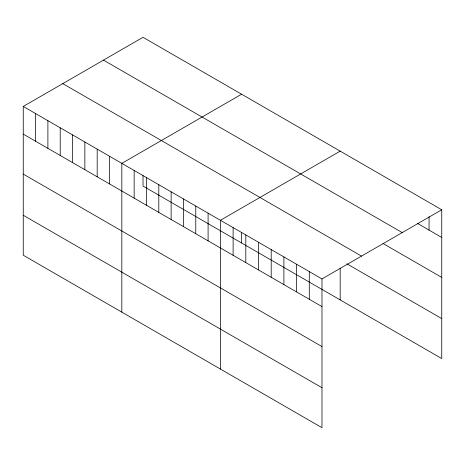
<?xml version="1.0" encoding="UTF-8"?>
<svg xmlns="http://www.w3.org/2000/svg" width="465" height="465" viewBox="0 0 465 465"><rect width="100%" height="100%" fill="white"/><g stroke="black" fill="none" stroke-linecap="round" stroke-linejoin="round"><path stroke-width="0.7" d="M23.25 106.444L321.983 278.919L321.983 427.701L23.25 255.227L23.25 106.444L143.017 37.299L441.75 209.773L441.75 358.556L143.017 186.081L143.017 175.567M241.597 94.215L121.83 163.36L121.83 312.143M340.182 151.131L220.416 220.276L220.416 369.059M321.983 278.919L441.75 209.773M417.564 223.485L441.75 237.446M103.492 60.119L402.225 232.587M383.108 243.555L441.75 277.413M62.775 83.624L361.508 256.099M346.832 263.789L441.75 318.589M23.25 134.118L321.983 306.592M23.25 174.084L321.983 346.559M23.25 215.26L321.983 387.734M429.055 216.632L429.055 230.117M340.182 268.363L340.182 299.913M309.289 271.589L309.289 299.262M296.594 264.26L296.594 291.933M283.894 256.924L283.894 284.603M271.2 249.595L271.2 277.274M258.505 242.265L258.505 269.938M245.805 234.935L245.805 262.609M241.597 232.483L241.597 242.997M233.11 227.606L233.11 255.279M208.093 213.162L208.093 240.835M195.771 206.047L195.771 233.721M183.448 198.933L183.448 226.606M171.126 191.818L171.126 219.492M158.803 184.704L158.803 212.377M146.481 177.589L146.481 205.263M134.153 170.475L134.153 198.148M109.508 156.246L109.508 183.919M97.185 149.131L97.185 176.805M84.863 142.017L84.863 169.69M72.54 134.902L72.54 162.576M60.218 127.788L60.218 155.461M47.895 120.673L47.895 148.347M35.573 113.559L35.573 141.232"/></g></svg>
